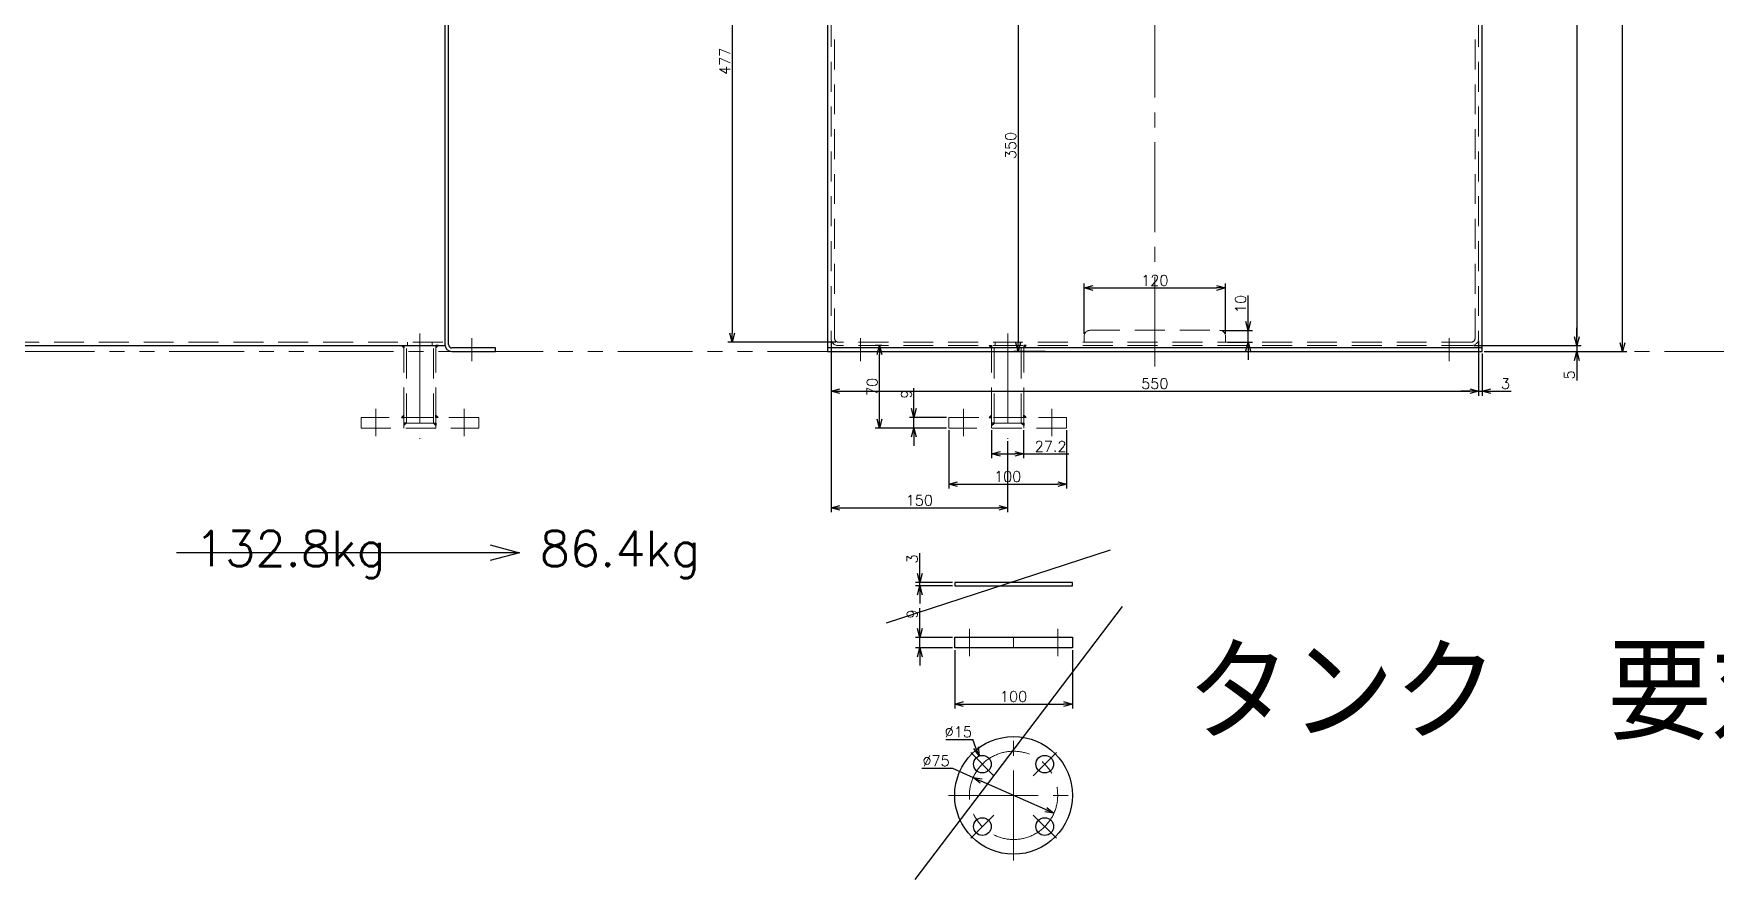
# Model space of a CAD drawing. Header units: millimetres. Extents: x -8731 to 85711, y -14522 to 31379.
# Drawn here: x 39081 to 40509, y 7641 to 8360 of the extents above; entities that cross this region are included whole.
import ezdxf

# ---------------------------------------------------------------- set-up
doc = ezdxf.new("R2010")
doc.units = ezdxf.units.MM
doc.header["$LTSCALE"] = 4
doc.header["$PDMODE"] = 99
doc.header["$PDSIZE"] = 1
for name, pattern in [('CENTER2', [28.575, 19.05, -3.175, 3.175, -3.175]), ('HIDDEN', [9.525, 6.35, -3.175]), ('PHANTOM2', [31.75, 15.875, -3.175, 3.175, -3.175, 3.175, -3.175])]:
    doc.linetypes.add(name, pattern=pattern)
for name, color, linetype, lineweight in [('01_NORMAL', 7, 'Continuous', 25), ('04_HIDDEN', 2, 'HIDDEN', 13), ('05_CENTER', 4, 'CENTER2', 13), ('06_PHANTOM', 2, 'PHANTOM2', 13), ('08_DIM', 3, 'Continuous', 13)]:
    doc.layers.add(name, color=color, linetype=linetype, lineweight=lineweight)
doc.layers.add('10_DRAFT', color=8, linetype='Continuous', lineweight=0, plot=False)
doc.styles.add('KSS_TXT', font='txt.shx', dxfattribs={"bigfont": 'extfont2.shx'})
doc.dimstyles.new('KSS_DIM', dxfattribs={"dimscale": 3, "dimtxt": 3, "dimasz": 2.5, "dimexe": 1.25, "dimexo": 0.625, "dimtad": 1, "dimdsep": 46, "dimtxsty": 'KSS_TXT', "dimblk": 'OPEN30', "dimcen": 0, "dimazin": 2, "dimtfac": 0.75, "dimtmove": 0, "dimatfit": 3, "dimldrblk": 'OPEN30', "dimfxl": 1, "dimtolj": 1, "dimarcsym": 0})
doc.dimstyles.new('KSS_DIM$3', dxfattribs={"dimscale": 3, "dimtxt": 3, "dimasz": 2.5, "dimexe": 1.25, "dimexo": 0.625, "dimtad": 1, "dimtih": 1, "dimtoh": 1, "dimdsep": 46, "dimtxsty": 'KSS_TXT', "dimblk": 'OPEN30', "dimcen": 0, "dimazin": 2, "dimtfac": 0.75, "dimtofl": 0, "dimtmove": 0, "dimatfit": 3, "dimldrblk": 'OPEN30', "dimfxl": 1, "dimtolj": 1, "dimarcsym": 0})

# ---------------------------------------------------------------- blocks, each defined once
blk = doc.blocks.new('_Open30')
at = {"color": 0, "linetype": 'ByBlock', "lineweight": -2}
for p, q in [((-1, 0.268), (0, 0)), ((0, 0), (-1, -0.268)), ((0, 0), (-1, 0))]:
    blk.add_line(p, q, dxfattribs=at)
blk = doc.blocks.new('*D810')
at = {"layer": '08_DIM', "color": 0, "lineweight": -2, "transparency": 16777216}
for p, q in [((39833.7, 7900.9), (39833.7, 7918.2)), ((39861.4, 7893.4), (39830, 7893.4)), ((39861.4, 7890.4), (39830, 7890.4)), ((39833.7, 7890.4), (39833.7, 7893.4)), ((39833.7, 7882.9), (39833.7, 7875.4))]:
    blk.add_line(p, q, dxfattribs=at)
at = {"layer": 'Defpoints', "color": 0, "transparency": 16777216}
for p in [(39833.7, 7893.4), (39863.3, 7893.4), (39863.3, 7890.4)]:
    blk.add_point(p, dxfattribs=at)
at = {"layer": '08_DIM', "color": 0, "lineweight": -2, "transparency": 16777216, "xscale": 7.5, "yscale": 7.5, "zscale": 7.5}
for p, rotation in [((39833.7, 7893.4), 270), ((39833.7, 7890.4), 90)]:
    blk.add_blockref('_Open30', p, dxfattribs=dict(at, rotation=rotation))
at = {"layer": '08_DIM', "color": 0, "transparency": 16777216, "insert": (39827.3, 7913.3), "char_height": 9, "attachment_point": 5, "rotation": 90, "style": 'KSS_TXT'}
blk.add_mtext('\\A1;3', dxfattribs=at)
blk = doc.blocks.new('*D829')
at = {"layer": '08_DIM', "color": 0, "lineweight": -2, "transparency": 16777216}
for p, q in [((39833.7, 7854.2), (39833.7, 7871.5)), ((39861.4, 7846.7), (39830, 7846.7)), ((39833.7, 7837.7), (39833.7, 7846.7)), ((39861.4, 7837.7), (39830, 7837.7)), ((39833.7, 7830.2), (39833.7, 7822.7))]:
    blk.add_line(p, q, dxfattribs=at)
at = {"layer": 'Defpoints', "color": 0, "transparency": 16777216}
for p in [(39833.7, 7846.7), (39863.3, 7846.7), (39863.3, 7837.7)]:
    blk.add_point(p, dxfattribs=at)
at = {"layer": '08_DIM', "color": 0, "lineweight": -2, "transparency": 16777216, "xscale": 7.5, "yscale": 7.5, "zscale": 7.5}
for p, rotation in [((39833.7, 7846.7), 270), ((39833.7, 7837.7), 90)]:
    blk.add_blockref('_Open30', p, dxfattribs=dict(at, rotation=rotation))
at = {"layer": '08_DIM', "color": 0, "transparency": 16777216, "insert": (39827.3, 7866.6), "char_height": 9, "attachment_point": 5, "rotation": 90, "style": 'KSS_TXT'}
blk.add_mtext('\\A1;9', dxfattribs=at)
blk = doc.blocks.new('*D830')
at = {"layer": '08_DIM', "color": 0, "lineweight": -2, "transparency": 16777216}
for p, q in [((39863.3, 7835.9), (39863.3, 7786.4)), ((39963.3, 7835.9), (39963.3, 7786.4)), ((39870.8, 7790.1), (39955.8, 7790.1))]:
    blk.add_line(p, q, dxfattribs=at)
at = {"layer": 'Defpoints', "color": 0, "transparency": 16777216}
for p in [(39863.3, 7837.7), (39963.3, 7837.7), (39963.3, 7790.1)]:
    blk.add_point(p, dxfattribs=at)
at = {"layer": '08_DIM', "color": 0, "lineweight": -2, "transparency": 16777216, "xscale": 7.5, "yscale": 7.5, "zscale": 7.5, "rotation": 180}
blk.add_blockref('_Open30', (39863.3, 7790.1), dxfattribs=at)
at = {"layer": '08_DIM', "color": 0, "lineweight": -2, "transparency": 16777216, "xscale": 7.5, "yscale": 7.5, "zscale": 7.5}
blk.add_blockref('_Open30', (39963.3, 7790.1), dxfattribs=at)
at = {"layer": '08_DIM', "color": 0, "transparency": 16777216, "insert": (39913.3, 7796.5), "char_height": 9, "attachment_point": 5, "style": 'KSS_TXT'}
blk.add_mtext('\\A1;100', dxfattribs=at)
blk = doc.blocks.new('A$C2BE51659_1')
at = {"color": 0}
for centre, radius in [((0, 0), 50), ((-26.5, 26.5), 7.5), ((26.5, 26.5), 7.5), ((-26.5, -26.5), 7.5), ((26.5, -26.5), 7.5)]:
    blk.add_circle(centre, radius, dxfattribs=at)
at = {"layer": '05_CENTER'}
for p, q in [((0, -55.2), (0, 55.2)), ((-16.7, 16.7), (-36.4, 36.4)), ((16.7, 16.7), (36.4, 36.4)), ((-55.2, 0), (55.2, 0)), ((-16.7, -16.7), (-36.4, -36.4)), ((16.7, -16.7), (36.4, -36.4))]:
    blk.add_line(p, q, dxfattribs=at)
blk.add_circle((0, 0), 37.5, dxfattribs=at)
blk = doc.blocks.new('A$C356D5E8B_1')
at = {"color": 0}
blk.add_lwpolyline([(0, 87.5), (9, 87.5), (9, -12.5), (0, -12.5)], close=True, dxfattribs=at)
at = {"layer": '05_CENTER'}
for p, q in [((-7.3, 75), (16, 75)), ((-7.3, 0), (16, 0))]:
    blk.add_line(p, q, dxfattribs=at)
at = {"layer": '10_DRAFT'}
blk.add_line((9, 37.5), (0, 37.5), dxfattribs=at)
blk = doc.blocks.new('*D831')
at = {"layer": '08_DIM', "color": 0, "lineweight": -2, "transparency": 16777216}
for p, q in [((39828.7, 8041), (39828.7, 8058.3)), ((39856.4, 8033.5), (39825, 8033.5)), ((39828.7, 8024.5), (39828.7, 8033.5)), ((39856.4, 8024.5), (39825, 8024.5)), ((39828.7, 8017), (39828.7, 8009.5))]:
    blk.add_line(p, q, dxfattribs=at)
at = {"layer": 'Defpoints', "color": 0, "transparency": 16777216}
for p in [(39828.7, 8033.5), (39858.3, 8033.5), (39858.3, 8024.5)]:
    blk.add_point(p, dxfattribs=at)
at = {"layer": '08_DIM', "color": 0, "lineweight": -2, "transparency": 16777216, "xscale": 7.5, "yscale": 7.5, "zscale": 7.5}
for p, rotation in [((39828.7, 8033.5), 270), ((39828.7, 8024.5), 90)]:
    blk.add_blockref('_Open30', p, dxfattribs=dict(at, rotation=rotation))
at = {"layer": '08_DIM', "color": 0, "transparency": 16777216, "insert": (39822.3, 8053.4), "char_height": 9, "attachment_point": 5, "rotation": 90, "style": 'KSS_TXT'}
blk.add_mtext('\\A1;9', dxfattribs=at)
blk = doc.blocks.new('*D832')
at = {"layer": '08_DIM', "color": 0, "lineweight": -2, "transparency": 16777216}
for p, q in [((39858.3, 8022.7), (39858.3, 7973.2)), ((39958.3, 8022.7), (39958.3, 7973.2)), ((39865.8, 7976.9), (39950.8, 7976.9))]:
    blk.add_line(p, q, dxfattribs=at)
at = {"layer": 'Defpoints', "color": 0, "transparency": 16777216}
for p in [(39858.3, 8024.5), (39958.3, 8024.5), (39958.3, 7976.9)]:
    blk.add_point(p, dxfattribs=at)
at = {"layer": '08_DIM', "color": 0, "lineweight": -2, "transparency": 16777216, "xscale": 7.5, "yscale": 7.5, "zscale": 7.5, "rotation": 180}
blk.add_blockref('_Open30', (39858.3, 7976.9), dxfattribs=at)
at = {"layer": '08_DIM', "color": 0, "lineweight": -2, "transparency": 16777216, "xscale": 7.5, "yscale": 7.5, "zscale": 7.5}
blk.add_blockref('_Open30', (39958.3, 7976.9), dxfattribs=at)
at = {"layer": '08_DIM', "color": 0, "transparency": 16777216, "insert": (39908.3, 7983.3), "char_height": 9, "attachment_point": 5, "style": 'KSS_TXT'}
blk.add_mtext('\\A1;100', dxfattribs=at)
blk = doc.blocks.new('*D833')
at = {"layer": '08_DIM', "color": 0, "lineweight": -2, "transparency": 16777216}
for p, q in [((39894.7, 8022.7), (39894.7, 7998.8)), ((39921.9, 8022.7), (39921.9, 7998.8)), ((39902.2, 8002.5), (39914.4, 8002.5)), ((39921.9, 8002.5), (39960.2, 8002.5))]:
    blk.add_line(p, q, dxfattribs=at)
at = {"layer": 'Defpoints', "color": 0, "transparency": 16777216}
for p in [(39894.7, 8024.5), (39921.9, 8024.5), (39921.9, 8002.5)]:
    blk.add_point(p, dxfattribs=at)
at = {"layer": '08_DIM', "color": 0, "lineweight": -2, "transparency": 16777216, "xscale": 7.5, "yscale": 7.5, "zscale": 7.5, "rotation": 180}
blk.add_blockref('_Open30', (39894.7, 8002.5), dxfattribs=at)
at = {"layer": '08_DIM', "color": 0, "lineweight": -2, "transparency": 16777216, "xscale": 7.5, "yscale": 7.5, "zscale": 7.5}
blk.add_blockref('_Open30', (39921.9, 8002.5), dxfattribs=at)
at = {"layer": '08_DIM', "color": 0, "transparency": 16777216, "insert": (39944.8, 8008.9), "char_height": 9, "attachment_point": 5, "style": 'KSS_TXT'}
blk.add_mtext('\\A1;27.2', dxfattribs=at)
blk = doc.blocks.new('*D834')
at = {"layer": '08_DIM', "color": 0, "lineweight": -2, "transparency": 16777216}
for p, q in [((39758.3, 8098.7), (39758.3, 7953)), ((39908.3, 8013.4), (39908.3, 7953)), ((39765.8, 7956.8), (39900.8, 7956.8))]:
    blk.add_line(p, q, dxfattribs=at)
at = {"layer": 'Defpoints', "color": 0, "transparency": 16777216}
for p in [(39758.3, 8100.5), (39908.3, 8015.3), (39908.3, 7956.8)]:
    blk.add_point(p, dxfattribs=at)
at = {"layer": '08_DIM', "color": 0, "lineweight": -2, "transparency": 16777216, "xscale": 7.5, "yscale": 7.5, "zscale": 7.5, "rotation": 180}
blk.add_blockref('_Open30', (39758.3, 7956.8), dxfattribs=at)
at = {"layer": '08_DIM', "color": 0, "lineweight": -2, "transparency": 16777216, "xscale": 7.5, "yscale": 7.5, "zscale": 7.5}
blk.add_blockref('_Open30', (39908.3, 7956.8), dxfattribs=at)
at = {"layer": '08_DIM', "color": 0, "transparency": 16777216, "insert": (39833.3, 7963.1), "char_height": 9, "attachment_point": 5, "style": 'KSS_TXT'}
blk.add_mtext('\\A1;150', dxfattribs=at)
blk = doc.blocks.new('*D835')
at = {"layer": '08_DIM', "color": 0, "lineweight": -2, "transparency": 16777216}
for p, q in [((39801.4, 8094.5), (39795.8, 8094.5)), ((39799.5, 8032), (39799.5, 8087)), ((39856.4, 8024.5), (39795.8, 8024.5))]:
    blk.add_line(p, q, dxfattribs=at)
at = {"layer": 'Defpoints', "color": 0, "transparency": 16777216}
for p in [(39799.5, 8094.5), (39803.3, 8094.5), (39858.3, 8024.5)]:
    blk.add_point(p, dxfattribs=at)
at = {"layer": '08_DIM', "color": 0, "lineweight": -2, "transparency": 16777216, "xscale": 7.5, "yscale": 7.5, "zscale": 7.5}
for p, rotation in [((39799.5, 8094.5), 90), ((39799.5, 8024.5), 270)]:
    blk.add_blockref('_Open30', p, dxfattribs=dict(at, rotation=rotation))
at = {"layer": '08_DIM', "color": 0, "transparency": 16777216, "insert": (39793.2, 8059.5), "char_height": 9, "attachment_point": 5, "rotation": 90, "style": 'KSS_TXT'}
blk.add_mtext('\\A1;70', dxfattribs=at)
blk = doc.blocks.new('*D841')
at = {"layer": '08_DIM', "color": 0, "lineweight": -2, "transparency": 16777216}
for p in [(39855.9, 7760), (39881.4, 7753)]:
    blk.add_line(p, (39878.7, 7760), dxfattribs=at)
at = {"layer": 'Defpoints', "color": 0, "transparency": 16777216}
for p in [(39884.1, 7746), (39889.5, 7732)]:
    blk.add_point(p, dxfattribs=at)
at = {"layer": '08_DIM', "color": 0, "lineweight": -2, "transparency": 16777216, "xscale": 7.5, "yscale": 7.5, "zscale": 7.5, "rotation": 291.0017829989835}
blk.add_blockref('_Open30', (39884.1, 7746), dxfattribs=at)
at = {"layer": '08_DIM', "color": 0, "transparency": 16777216, "insert": (39866.4, 7766.4), "char_height": 9, "attachment_point": 5, "style": 'KSS_TXT'}
blk.add_mtext('\\A1;%%C15', dxfattribs=at)
blk = doc.blocks.new('*D842')
at = {"layer": '08_DIM', "color": 0, "lineweight": -2, "transparency": 16777216}
for p, q in [((39835.5, 7735.5), (39861.4, 7735.5)), ((39861.4, 7735.5), (39879, 7727.7)), ((39947.6, 7697.3), (39885.9, 7724.6))]:
    blk.add_line(p, q, dxfattribs=at)
at = {"layer": 'Defpoints', "color": 0, "transparency": 16777216}
for p in [(39879, 7727.7), (39947.6, 7697.3)]:
    blk.add_point(p, dxfattribs=at)
at = {"layer": '08_DIM', "color": 0, "lineweight": -2, "transparency": 16777216, "xscale": 7.5, "yscale": 7.5, "zscale": 7.5}
for p, rotation in [((39879, 7727.7), 156.1504801999431), ((39947.6, 7697.3), 336.150480199943)]:
    blk.add_blockref('_Open30', p, dxfattribs=dict(at, rotation=rotation))
at = {"layer": '08_DIM', "color": 0, "transparency": 16777216, "insert": (39847.5, 7741.8), "char_height": 9, "attachment_point": 5, "style": 'KSS_TXT'}
blk.add_mtext('\\A1;%%C75', dxfattribs=at)
blk = doc.blocks.new('*D855')
at = {"layer": '08_DIM', "color": 0, "lineweight": -2, "transparency": 16777216}
for p, q in [((40112.5, 8115), (40112.5, 8137.2)), ((40090.2, 8107.5), (40116.3, 8107.5)), ((40112.5, 8097.5), (40112.5, 8107.5)), ((40095.2, 8097.5), (40116.3, 8097.5)), ((40112.5, 8090), (40112.5, 8082.5))]:
    blk.add_line(p, q, dxfattribs=at)
at = {"layer": 'Defpoints', "color": 0, "transparency": 16777216}
for p in [(40088.3, 8107.5), (40112.5, 8107.5), (40093.3, 8097.5)]:
    blk.add_point(p, dxfattribs=at)
at = {"layer": '08_DIM', "color": 0, "lineweight": -2, "transparency": 16777216, "xscale": 7.5, "yscale": 7.5, "zscale": 7.5}
for p, rotation in [((40112.5, 8107.5), 270), ((40112.5, 8097.5), 90)]:
    blk.add_blockref('_Open30', p, dxfattribs=dict(at, rotation=rotation))
at = {"layer": '08_DIM', "color": 0, "transparency": 16777216, "insert": (40106.2, 8129.9), "char_height": 9, "attachment_point": 5, "rotation": 90, "style": 'KSS_TXT'}
blk.add_mtext('\\A1;10', dxfattribs=at)
blk = doc.blocks.new('*D856')
at = {"layer": '08_DIM', "color": 0, "lineweight": -2, "transparency": 16777216}
for p, q in [((39973.3, 8104.4), (39973.3, 8147.2)), ((39980.8, 8143.5), (40085.8, 8143.5)), ((40093.3, 8104.4), (40093.3, 8147.2))]:
    blk.add_line(p, q, dxfattribs=at)
at = {"layer": 'Defpoints', "color": 0, "transparency": 16777216}
for p in [(40093.3, 8143.5), (39973.3, 8102.5), (40093.3, 8102.5)]:
    blk.add_point(p, dxfattribs=at)
at = {"layer": '08_DIM', "color": 0, "lineweight": -2, "transparency": 16777216, "xscale": 7.5, "yscale": 7.5, "zscale": 7.5, "rotation": 180}
blk.add_blockref('_Open30', (39973.3, 8143.5), dxfattribs=at)
at = {"layer": '08_DIM', "color": 0, "lineweight": -2, "transparency": 16777216, "xscale": 7.5, "yscale": 7.5, "zscale": 7.5}
blk.add_blockref('_Open30', (40093.3, 8143.5), dxfattribs=at)
at = {"layer": '08_DIM', "color": 0, "transparency": 16777216, "insert": (40033.3, 8149.9), "char_height": 9, "attachment_point": 5, "style": 'KSS_TXT'}
blk.add_mtext('\\A1;120', dxfattribs=at)
blk = doc.blocks.new('*D858')
at = {"layer": '08_DIM', "color": 0, "lineweight": -2, "transparency": 16777216}
for p, q in [((40308.3, 8098.7), (40308.3, 8052)), ((40311.3, 8087.7), (40311.3, 8052)), ((40300.8, 8055.8), (40293.3, 8055.8)), ((40308.3, 8055.8), (40311.3, 8055.8)), ((40318.8, 8055.8), (40336.1, 8055.8))]:
    blk.add_line(p, q, dxfattribs=at)
at = {"layer": 'Defpoints', "color": 0, "transparency": 16777216}
for p in [(40308.3, 8100.5), (40311.3, 8089.5), (40311.3, 8055.8)]:
    blk.add_point(p, dxfattribs=at)
at = {"layer": '08_DIM', "color": 0, "lineweight": -2, "transparency": 16777216, "xscale": 7.5, "yscale": 7.5, "zscale": 7.5}
blk.add_blockref('_Open30', (40308.3, 8055.8), dxfattribs=at)
at = {"layer": '08_DIM', "color": 0, "lineweight": -2, "transparency": 16777216, "xscale": 7.5, "yscale": 7.5, "zscale": 7.5, "rotation": 180}
blk.add_blockref('_Open30', (40311.3, 8055.8), dxfattribs=at)
at = {"layer": '08_DIM', "color": 0, "transparency": 16777216, "insert": (40331.2, 8062.2), "char_height": 9, "attachment_point": 5, "style": 'KSS_TXT'}
blk.add_mtext('\\A1;3', dxfattribs=at)
blk = doc.blocks.new('A$C7D504894_1_1')
at = {"color": 0}
for p, q in [((-28, 595), (-65, 595)), ((-65, 595), (-65, 592)), ((-65, 592), (-28, 592)), ((528, 597), (-28, 597)), ((528, 595), (570, 595)), ((570, 592), (528, 592)), ((570, 595), (570, 592)), ((528, 3), (-28, 3))]:
    blk.add_line(p, q, dxfattribs=at)
blk.add_lwpolyline([(-28, 0), (528, 0), (528, 600), (-28, 600)], close=True, dxfattribs=at)
at = {"color": 3}
for points in [[(111.4, 5), (111.4, 3), (109.4, 5), (109.4, 5)], [(138.6, 5), (138.6, 3), (140.6, 5), (140.6, 5)], [(111.4, -56), (111.4, -54), (109.4, -56), (109.4, -56)], [(138.6, -56), (138.6, -54), (140.6, -56), (140.6, -56)], [(111.4, -61), (111.4, -63), (113.4, -61), (113.4, -61)], [(138.6, -61), (138.6, -63), (136.6, -61), (136.6, -61)]]:
    blk.add_lwpolyline(points, close=True, dxfattribs=at)
at = {"color": 0}
for centre, radius in [((250, 495), 92.5), ((221.3, 564.3), 9.5), ((278.7, 564.3), 9.5), ((180.7, 523.7), 9.5), ((250, 495), 44.5), ((250, 495), 41.5), ((319.3, 523.7), 9.5), ((180.7, 466.3), 9.5), ((319.3, 466.3), 9.5), ((221.3, 425.7), 9.5), ((278.7, 425.7), 9.5)]:
    blk.add_circle(centre, radius, dxfattribs=at)
at = {"layer": '04_HIDDEN'}
for p, q in [((-25, 589), (-25, 11)), ((-22, 11), (-22, 589)), ((522, 11), (522, 589)), ((525, 589), (525, 11)), ((546.5, 595), (546.5, 592)), ((557.5, 595), (557.5, 592)), ((195, 18), (305, 18)), ((519, 8), (-19, 8)), ((519, 5), (-19, 5)), ((111.4, 0), (111.4, 5)), ((111.4, -56), (111.4, 0)), ((113.5, -61), (113.5, 5)), ((114.5, 5), (114.5, 8)), ((135.5, 5), (135.5, 8)), ((136.5, -61), (136.5, 5)), ((138.6, 0), (138.6, 5)), ((138.6, -56), (138.6, 0)), ((190, 8), (190, 13)), ((310, 13), (310, 8)), ((111.4, -56), (111.4, -65)), ((138.6, -56), (138.6, -65)), ((138.6, -61), (111.4, -61))]:
    blk.add_line(p, q, dxfattribs=at)
blk.add_lwpolyline([(175, -56), (175, -65), (75, -65), (75, -56)], close=True, dxfattribs=at)
blk.add_circle((250, 350), 60, dxfattribs=at)
for centre, radius, start, end in [((-28, 589), 6, 0, 90), ((-28, 589), 3, 0, 90), ((528, 589), 6, 90, 180), ((528, 589), 3, 90, 180), ((195, 13), 5, 90, 180), ((305, 13), 5, 0, 90), ((-19, 11), 6, 180, 270), ((-19, 11), 3, 180, 270), ((519, 11), 6, 270, 0), ((519, 11), 3, 270, 0)]:
    blk.add_arc(centre, radius, start, end, dxfattribs=at)
at = {"layer": '05_CENTER'}
for p, q in [((125, 588.8), (125, 608.2)), ((250, -12.8), (250, 611.6)), ((375, 588.8), (375, 608.2)), ((552, 583.8), (552, 603.2)), ((215.5, 578.3), (227.1, 550.3)), ((284.5, 578.3), (272.9, 550.3)), ((166.7, 529.5), (194.7, 517.9)), ((333.3, 529.5), (305.3, 517.9)), ((350.6, 495), (149.4, 495)), ((166.7, 460.5), (194.7, 472.1)), ((333.3, 460.5), (305.3, 472.1)), ((215.5, 411.7), (227.1, 439.7)), ((284.5, 411.7), (272.9, 439.7)), ((328.9, 350), (171.1, 350)), ((125, 15.3), (125, -74.2)), ((0, -8.2), (0, 11.2)), ((500, -8.2), (500, 11.2)), ((87.5, -48.7), (87.5, -72)), ((162.5, -48.7), (162.5, -72))]:
    blk.add_line(p, q, dxfattribs=at)
blk.add_circle((250, 495), 75, dxfattribs=at)
at = {"layer": '06_PHANTOM', "color": 4}
blk.add_line((-22, 485), (522, 485), dxfattribs=at)
blk = doc.blocks.new('A$C14C83954_1_1')
for p, q in [((17, 600), (-20, 600)), ((-20, 600), (-20, 597)), ((574.5, 600), (611.5, 600)), ((611.5, 600), (611.5, 597)), ((1123, 600), (1160, 600)), ((1160, 600), (1160, 597)), ((-20, 597), (17, 597)), ((611.5, 597), (574.5, 597)), ((1160, 597), (1123, 597)), ((-20, 0), (-20, 3)), ((-20, 3), (17, 3)), ((1160, 3), (1123, 3)), ((1160, 0), (1160, 3)), ((17, 0), (-20, 0)), ((1123, 0), (1160, 0))]:
    blk.add_line(p, q)
at = {"color": 0}
for p, q in [((20, 6), (20, 594)), ((1117, 595), (23, 595)), ((1117, 595), (23, 595)), ((23, 595), (23, 5)), ((1117, 592), (23, 592)), ((571.5, 595), (568.5, 595)), ((1117, 595), (1117, 5)), ((1120, 6), (1120, 594)), ((1211, 539.5), (1120, 539.5)), ((1211, 450.4), (1120, 450.4)), ((23, 5), (1117, 5))]:
    blk.add_line(p, q, dxfattribs=at)
blk.add_lwpolyline([(1211, 587.5), (1220, 587.5), (1220, 402.5), (1211, 402.5)], close=True, dxfattribs=at)
at = {"color": 3}
for points in [[(1117, 539.5), (1115, 539.5), (1115, 539.5), (1117, 541.5)], [(1120, 539.5), (1122, 539.5), (1122, 539.5), (1120, 541.5)], [(1211, 539.5), (1209, 539.5), (1209, 539.5), (1211, 541.5)], [(1216, 539.5), (1218, 539.5), (1218, 539.5), (1216, 537.5)], [(1117, 450.4), (1115, 450.4), (1115, 450.4), (1117, 448.4)], [(1120, 450.4), (1122, 450.4), (1122, 450.4), (1120, 448.4)], [(1211, 450.4), (1209, 450.4), (1209, 450.4), (1211, 448.4)], [(1216, 450.4), (1218, 450.4), (1218, 450.4), (1216, 452.4)], [(1082.2, 5), (1082.2, 3), (1080.2, 5), (1080.2, 5)], [(1109.4, 5), (1109.4, 3), (1111.4, 5), (1111.4, 5)], [(1082.2, -56), (1082.2, -54), (1080.2, -56), (1080.2, -56)], [(1109.4, -56), (1109.4, -54), (1111.4, -56), (1111.4, -56)], [(1082.2, -61), (1082.2, -63), (1084.2, -61), (1084.2, -61)], [(1109.4, -61), (1109.4, -63), (1107.4, -61), (1107.4, -61)]]:
    blk.add_lwpolyline(points, close=True, dxfattribs=at)
for centre, radius, start, end in [((17, 594), 6, 0, 90), ((574.5, 594), 6, 90, 180), ((1123, 594), 6, 90, 180), ((17, 594), 3, 0, 90), ((574.5, 594), 3, 90, 180), ((1123, 594), 3, 90, 180), ((17, 6), 6, 270, 0), ((17, 6), 3, 270, 0), ((1123, 6), 6, 180, 270), ((1123, 6), 3, 180, 270)]:
    blk.add_arc(centre, radius, start, end)
at = {"layer": '04_HIDDEN'}
for p, q in [((568.5, 594), (568.5, 8)), ((571.5, 8), (571.5, 594)), ((1114, 450.4), (1114, 539.5)), ((1114, 539.5), (1120, 539.5)), ((1216, 536.5), (1114, 536.5)), ((1211, 539.5), (1220, 539.5)), ((1216, 539.5), (1216, 450.4)), ((1216, 453.4), (1114, 453.4)), ((1114, 450.4), (1120, 450.4)), ((1211, 450.4), (1220, 450.4)), ((568.5, 410), (571.5, 410)), ((568.5, 290), (571.5, 290)), ((568.5, 18), (571.5, 18)), ((23, 8), (1117, 8)), ((1082.2, 0), (1082.2, 5)), ((1082.2, -56), (1082.2, 0)), ((1084.3, -61), (1084.3, 5)), ((1085.3, 5), (1085.3, 8)), ((1106.3, 5), (1106.3, 8)), ((1107.3, -61), (1107.3, 5)), ((1109.4, 0), (1109.4, 5)), ((1109.4, -56), (1109.4, 0)), ((1082.2, -56), (1082.2, -65)), ((1109.4, -56), (1109.4, -65)), ((1082.2, -61), (1109.4, -61))]:
    blk.add_line(p, q, dxfattribs=at)
blk.add_lwpolyline([(1045.8, -56), (1045.8, -65), (1145.8, -65), (1145.8, -56)], close=True, dxfattribs=at)
at = {"layer": '05_CENTER'}
for p, q in [((0, 588.8), (0, 608.2)), ((0, 588.8), (0, 608.2)), ((592, 588.8), (592, 608.2)), ((1140, 588.8), (1140, 608.2)), ((570, -4.9), (570, 595)), ((1201.9, 570), (1228.4, 570)), ((1224.6, 495), (1108.6, 495)), ((1201.9, 420), (1228.4, 420)), ((555, 350), (585.1, 350)), ((1095.8, 15.3), (1095.8, -74.2)), ((0, 11.2), (0, -8.2)), ((1140, 11.2), (1140, -8.2)), ((1058.3, -48.7), (1058.3, -72)), ((1133.3, -48.7), (1133.3, -72))]:
    blk.add_line(p, q, dxfattribs=at)
at = {"layer": '06_PHANTOM', "color": 4}
blk.add_line((1117, 485), (23, 485), dxfattribs=at)
at = {"layer": '10_DRAFT'}
for p, q in [((280.4, 595), (309.6, 595)), ((830.4, 595), (859.6, 595))]:
    blk.add_line(p, q, dxfattribs=at)
blk = doc.blocks.new('*D4026')
at = {"layer": '08_DIM', "color": 0, "lineweight": -2, "transparency": 16777216}
for p, q in [((40355.2, 8684.5), (40395.5, 8684.5)), ((40391.8, 8677), (40391.8, 8102)), ((40304.2, 8094.5), (40395.5, 8094.5))]:
    blk.add_line(p, q, dxfattribs=at)
at = {"layer": 'Defpoints', "color": 0, "transparency": 16777216}
for p in [(40353.3, 8684.5), (40302.3, 8094.5), (40391.8, 8094.5)]:
    blk.add_point(p, dxfattribs=at)
at = {"layer": '08_DIM', "color": 0, "lineweight": -2, "transparency": 16777216, "xscale": 7.5, "yscale": 7.5, "zscale": 7.5}
for p, rotation in [((40391.8, 8684.5), 90), ((40391.8, 8094.5), 270)]:
    blk.add_blockref('_Open30', p, dxfattribs=dict(at, rotation=rotation))
at = {"layer": '08_DIM', "color": 0, "transparency": 16777216, "insert": (40385.4, 8389.5), "char_height": 9, "attachment_point": 5, "rotation": 90, "style": 'KSS_TXT'}
blk.add_mtext('\\A1;590', dxfattribs=at)
blk = doc.blocks.new('*D4027')
at = {"layer": '08_DIM', "color": 0, "lineweight": -2, "transparency": 16777216}
for p, q in [((40391.8, 8102), (40391.8, 8109.5)), ((40304.2, 8094.5), (40395.5, 8094.5)), ((40313.2, 8089.5), (40395.5, 8089.5)), ((40391.8, 8094.5), (40391.8, 8089.5)), ((40391.8, 8082), (40391.8, 8064.8))]:
    blk.add_line(p, q, dxfattribs=at)
at = {"layer": 'Defpoints', "color": 0, "transparency": 16777216}
for p in [(40302.3, 8094.5), (40311.3, 8089.5), (40391.8, 8089.5)]:
    blk.add_point(p, dxfattribs=at)
at = {"layer": '08_DIM', "color": 0, "lineweight": -2, "transparency": 16777216, "xscale": 7.5, "yscale": 7.5, "zscale": 7.5}
for p, rotation in [((40391.8, 8094.5), 270), ((40391.8, 8089.5), 90)]:
    blk.add_blockref('_Open30', p, dxfattribs=dict(at, rotation=rotation))
at = {"layer": '08_DIM', "color": 0, "transparency": 16777216, "insert": (40385.4, 8069.7), "char_height": 9, "attachment_point": 5, "rotation": 90, "style": 'KSS_TXT'}
blk.add_mtext('\\A1;5', dxfattribs=at)
blk = doc.blocks.new('*D4028')
at = {"layer": '08_DIM', "color": 0, "lineweight": -2, "transparency": 16777216}
for p, q in [((40313.2, 8689.5), (40434.4, 8689.5)), ((40430.6, 8097), (40430.6, 8682)), ((40313.2, 8089.5), (40434.4, 8089.5))]:
    blk.add_line(p, q, dxfattribs=at)
at = {"layer": 'Defpoints', "color": 0, "transparency": 16777216}
for p in [(40311.3, 8689.5), (40430.6, 8689.5), (40311.3, 8089.5)]:
    blk.add_point(p, dxfattribs=at)
at = {"layer": '08_DIM', "color": 0, "lineweight": -2, "transparency": 16777216, "xscale": 7.5, "yscale": 7.5, "zscale": 7.5}
for p, rotation in [((40430.6, 8689.5), 90), ((40430.6, 8089.5), 270)]:
    blk.add_blockref('_Open30', p, dxfattribs=dict(at, rotation=rotation))
at = {"layer": '08_DIM', "color": 0, "transparency": 16777216, "insert": (40424.3, 8389.5), "char_height": 9, "attachment_point": 5, "rotation": 90, "style": 'KSS_TXT'}
blk.add_mtext('\\A1;600', dxfattribs=at)
blk = doc.blocks.new('*D4030')
at = {"layer": '08_DIM', "color": 0, "lineweight": -2, "transparency": 16777216}
for p, q in [((39952.6, 8439.5), (39913.6, 8439.5)), ((39917.3, 8432), (39917.3, 8097)), ((39940.3, 8089.5), (39913.6, 8089.5))]:
    blk.add_line(p, q, dxfattribs=at)
at = {"layer": 'Defpoints', "color": 0, "transparency": 16777216}
for p in [(39954.5, 8439.5), (39917.3, 8089.5), (39942.2, 8089.5)]:
    blk.add_point(p, dxfattribs=at)
at = {"layer": '08_DIM', "color": 0, "lineweight": -2, "transparency": 16777216, "xscale": 7.5, "yscale": 7.5, "zscale": 7.5}
for p, rotation in [((39917.3, 8439.5), 90), ((39917.3, 8089.5), 270)]:
    blk.add_blockref('_Open30', p, dxfattribs=dict(at, rotation=rotation))
at = {"layer": '08_DIM', "color": 0, "transparency": 16777216, "insert": (39910.9, 8264.5), "char_height": 9, "attachment_point": 5, "rotation": 90, "style": 'KSS_TXT'}
blk.add_mtext('\\A1;350', dxfattribs=at)
blk = doc.blocks.new('*D4031')
at = {"layer": '08_DIM', "color": 0, "lineweight": -2, "transparency": 16777216}
for p, q in [((39758.3, 8098.7), (39758.3, 8052)), ((40308.3, 8098.7), (40308.3, 8052)), ((39765.8, 8055.8), (40300.8, 8055.8))]:
    blk.add_line(p, q, dxfattribs=at)
at = {"layer": 'Defpoints', "color": 0, "transparency": 16777216}
for p in [(39758.3, 8100.5), (40308.3, 8100.5), (40308.3, 8055.8)]:
    blk.add_point(p, dxfattribs=at)
at = {"layer": '08_DIM', "color": 0, "lineweight": -2, "transparency": 16777216, "xscale": 7.5, "yscale": 7.5, "zscale": 7.5, "rotation": 180}
blk.add_blockref('_Open30', (39758.3, 8055.8), dxfattribs=at)
at = {"layer": '08_DIM', "color": 0, "lineweight": -2, "transparency": 16777216, "xscale": 7.5, "yscale": 7.5, "zscale": 7.5}
blk.add_blockref('_Open30', (40308.3, 8055.8), dxfattribs=at)
at = {"layer": '08_DIM', "color": 0, "transparency": 16777216, "insert": (40033.3, 8062.2), "char_height": 9, "attachment_point": 5, "style": 'KSS_TXT'}
blk.add_mtext('\\A1;550', dxfattribs=at)
blk = doc.blocks.new('*D4044')
at = {"layer": '08_DIM', "color": 0, "lineweight": -2, "transparency": 16777216}
for p, q in [((39759.4, 8574.5), (39670.7, 8574.5)), ((39674.4, 8567), (39674.4, 8105)), ((39762.4, 8097.5), (39670.7, 8097.5))]:
    blk.add_line(p, q, dxfattribs=at)
at = {"layer": 'Defpoints', "color": 0, "transparency": 16777216}
for p in [(39761.3, 8574.5), (39674.4, 8097.5), (39764.3, 8097.5)]:
    blk.add_point(p, dxfattribs=at)
at = {"layer": '08_DIM', "color": 0, "lineweight": -2, "transparency": 16777216, "xscale": 7.5, "yscale": 7.5, "zscale": 7.5}
for p, rotation in [((39674.4, 8574.5), 90), ((39674.4, 8097.5), 270)]:
    blk.add_blockref('_Open30', p, dxfattribs=dict(at, rotation=rotation))
at = {"layer": '08_DIM', "color": 0, "transparency": 16777216, "insert": (39668.1, 8336), "char_height": 9, "attachment_point": 5, "rotation": 90, "style": 'KSS_TXT'}
blk.add_mtext('\\A1;477', dxfattribs=at)

msp = doc.modelspace()

# ---------------------------------------------------------------- linework, layer by layer
at = {"color": 3}
msp.add_lwpolyline([(39863.31256, 7890.44271), (39963.31256, 7890.44271), (39963.31256, 7893.44271), (39863.31256, 7893.44271)], close=True, dxfattribs=at)
at = {"layer": '01_NORMAL'}
msp.add_line((39995.3067, 7920.76577), (39805.16485, 7858.74089), dxfattribs=at)
at = {"layer": '01_NORMAL', "color": 2}
msp.add_line((40005.47472, 7872.97611), (39829.56809, 7641.14541), dxfattribs=at)
at = {"layer": '06_PHANTOM'}
msp.add_line((38180.16543, 8089.53968), (42809.41605, 8089.53968), dxfattribs=at)

# ---------------------------------------------------------------- block references
for name, p in [('A$C7D504894_1_1', (39783.31256, 8089.53968)), ('A$C14C83954_1_1', (38313.27018, 8089.53968)), ('A$C2BE51659_1', (39913.31256, 7712.49871))]:
    msp.add_blockref(name, p)
at = {"rotation": 270}
msp.add_blockref('A$C356D5E8B_1', (39875.81256, 7846.74428), dxfattribs=at)

# ---------------------------------------------------------------- texts
at = {"layer": '08_DIM', "color": 6, "style": 'KSS_TXT'}
msp.add_text('132.8kg', height=30, dxfattribs=at).set_placement((39217.80867, 7907.10145))
at = {"layer": '08_DIM', "color": 1, "style": 'KSS_TXT'}
msp.add_text('86.4kg', height=30, dxfattribs=at).set_placement((39510.75259, 7907.10145))
at = {"layer": '08_DIM', "style": 'KSS_TXT'}
for s, p in [('タンク', (40060.59386, 7759.52163)), ('要対称', (40418.11928, 7759.52163))]:
    msp.add_text(s, height=80, dxfattribs=at).set_placement(p)

# ---------------------------------------------------------------- dimensions: what is measured, and where the dimension line sits
at = {"layer": '08_DIM'}
for base, p1, p2, picture, middle in [((40430.64229, 8689.53968), (40311.31256, 8089.53968), (40311.31256, 8689.53968), '*D4028', (40424.26729, 8389.53968)), ((39799.52696, 8094.53968), (39858.31256, 8024.53968), (39803.27696, 8094.53968), '*D835', (39793.15196, 8059.53968))]:
    dim = msp.add_linear_dim(base=base, p1=p1, p2=p2, angle=90, dimstyle='KSS_DIM', override={"dimarcsym": 1}, dxfattribs=at)
    dim.commit()
    dim.dimension.update_dxf_attribs({"geometry": picture, "text_midpoint": middle})
at = {"layer": '08_DIM', "color": 1}
for base, p1, p2, override, picture, middle in [((40391.77018, 8094.53968), (40353.31256, 8684.53968), (40302.31256, 8094.53968), {"dimarcsym": 1}, '*D4026', (40385.38893, 8389.53968)), ((39674.43594, 8097.53968), (39761.31256, 8574.53968), (39764.31256, 8097.53968), {"dimarcsym": 1}, '*D4044', (39668.06094, 8336.03968)), ((39917.3077, 8089.53968), (39954.45917, 8439.53968), (39942.21283, 8089.53968), {"dimscale": 3, "dimarcsym": 1}, '*D4030', (39910.92645, 8264.53968)), ((40391.77018, 8089.53968), (40302.31256, 8094.53968), (40311.31256, 8089.53968), {"dimarcsym": 1}, '*D4027', (40385.38893, 8069.66468))]:
    dim = msp.add_linear_dim(base=base, p1=p1, p2=p2, angle=90, dimstyle='KSS_DIM', override=override, dxfattribs=at)
    dim.commit()
    dim.dimension.update_dxf_attribs({"geometry": picture, "text_midpoint": middle})
dim = msp.add_linear_dim(base=(40093.31256, 8143.48746), p1=(39973.31256, 8102.53968), p2=(40093.31256, 8102.53968), dimstyle='KSS_DIM', dxfattribs=at)
dim.commit()
dim.dimension.update_dxf_attribs({"geometry": '*D856', "text_midpoint": (40033.31256, 8149.86246)})
dim = msp.add_linear_dim(base=(40112.53403, 8107.53968), p1=(40093.31256, 8097.53968), p2=(40088.31256, 8107.53968), angle=90, dimstyle='KSS_DIM', dxfattribs=at)
dim.commit()
dim.dimension.update_dxf_attribs({"geometry": '*D855', "text_midpoint": (40106.15903, 8129.85218)})
at = {"layer": '08_DIM'}
for base, p1, p2, picture, middle in [((39908.31256, 7956.76818), (39758.31256, 8100.53968), (39908.31256, 8015.30022), '*D834', (39833.31256, 7963.14943)), ((39958.31256, 7976.92079), (39858.31256, 8024.53968), (39958.31256, 8024.53968), '*D832', (39908.31256, 7983.29579)), ((39921.91256, 8002.50431), (39894.71256, 8024.53968), (39921.91256, 8024.53968), '*D833', (39944.78756, 8008.87931)), ((39963.31256, 7790.12539), (39863.31256, 7837.74428), (39963.31256, 7837.74428), '*D830', (39913.31256, 7796.50039))]:
    dim = msp.add_linear_dim(base=base, p1=p1, p2=p2, dimstyle='KSS_DIM', dxfattribs=at)
    dim.commit()
    dim.dimension.update_dxf_attribs({"geometry": picture, "text_midpoint": middle})
at = {"layer": '08_DIM', "color": 1}
for base, p1, p2, picture, middle in [((40308.31256, 8055.786), (39758.31256, 8100.53968), (40308.31256, 8100.53968), '*D4031', (40033.31256, 8062.1735)), ((40311.31256, 8055.786), (40308.31256, 8100.53968), (40311.31256, 8089.53968), '*D858', (40331.18756, 8062.161))]:
    dim = msp.add_linear_dim(base=base, p1=p1, p2=p2, dimstyle='KSS_DIM', override={"dimarcsym": 1}, dxfattribs=at)
    dim.commit()
    dim.dimension.update_dxf_attribs({"geometry": picture, "text_midpoint": middle})
at = {"layer": '08_DIM'}
for base, p1, p2, picture, middle in [((39828.7052, 8033.53968), (39858.31256, 8024.53968), (39858.31256, 8033.53968), '*D831', (39822.3302, 8053.41468)), ((39833.7052, 7893.44271), (39863.31256, 7890.44271), (39863.31256, 7893.44271), '*D810', (39827.3302, 7913.31771)), ((39833.7052, 7846.74428), (39863.31256, 7837.74428), (39863.31256, 7846.74428), '*D829', (39827.3302, 7866.61928))]:
    dim = msp.add_linear_dim(base=base, p1=p1, p2=p2, angle=90, dimstyle='KSS_DIM', dxfattribs=at)
    dim.commit()
    dim.dimension.update_dxf_attribs({"geometry": picture, "text_midpoint": middle})
dim = msp.add_diameter_dim_2p(p1=(39889.48403, 7732.01345), p2=(39884.10808, 7746.01699), dimstyle='KSS_DIM$3', override={"dimpost": '%%C<>'}, dxfattribs=at)
dim.commit()
dim.dimension.update_dxf_attribs({"geometry": '*D841', "text_midpoint": (39866.35712, 7766.40178)})
dim = msp.add_diameter_dim_2p(p1=(39947.61045, 7697.33612), p2=(39879.01466, 7727.66131), dimstyle='KSS_DIM$3', override={"dimpost": '%%C<>', "dimtix": 1, "dimatfit": 2}, dxfattribs=at)
dim.commit()
dim.dimension.update_dxf_attribs({"geometry": '*D842', "text_midpoint": (39847.50888, 7735.45562), "dimtype": 163})

# ---------------------------------------------------------------- leaders
at = {"layer": '08_DIM', "color": 1}
msp.add_leader([(39493.61164, 7918.61796), (39202.3613, 7918.61796)], dimstyle='KSS_DIM', override={"dimscale": 10}, dxfattribs=at)

doc.saveas('drawing.dxf')
